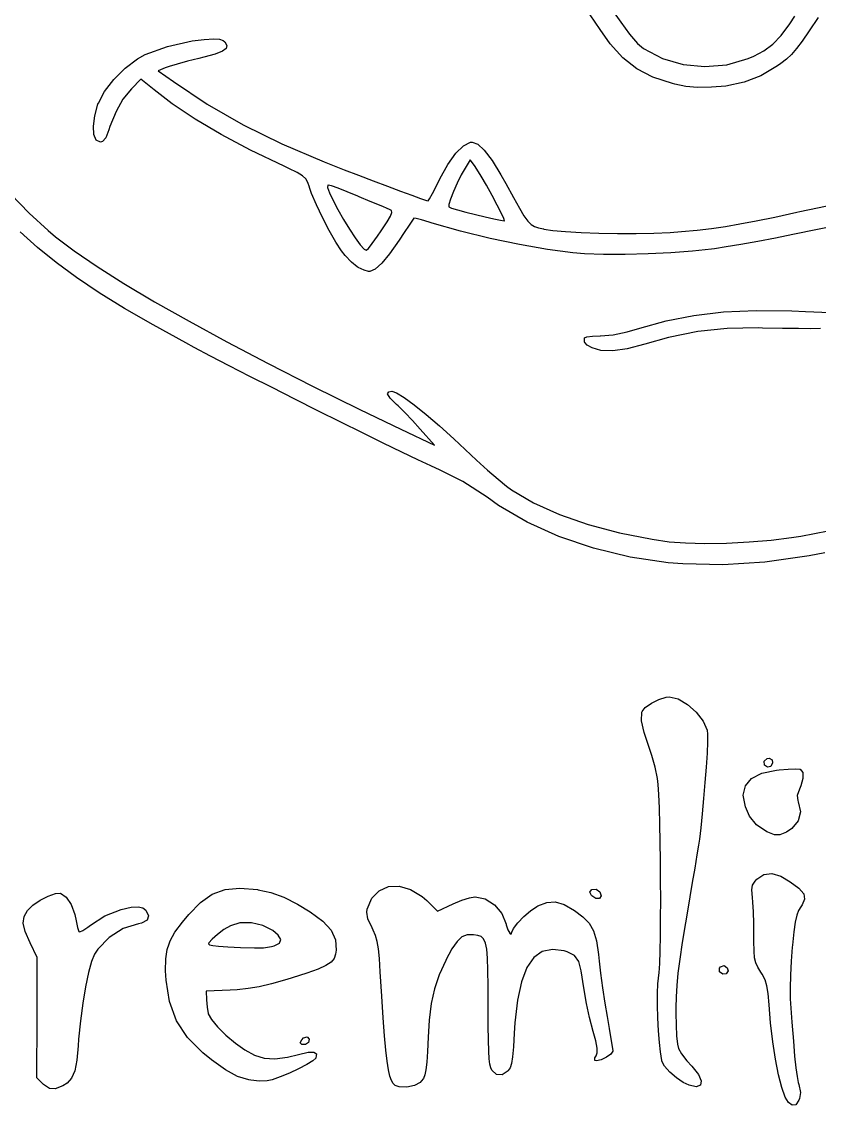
# Model space of a CAD drawing. Header units: inches. Extents: x 3.93 to 7.4, y -5.66 to -1.55.
# Drawn here: x 5.3596 to 5.538, y -5.0314 to -4.7891 of the extents above; entities that cross this region are included whole.
import ezdxf

# ---------------------------------------------------------------- set-up
doc = ezdxf.new("R2010")
doc.units = ezdxf.units.IN
doc.header["$MEASUREMENT"] = 0
doc.layers.add('F.Silkscreen', color=41, linetype='CONTINUOUS', true_color=0xf2eda1)

msp = doc.modelspace()

# ---------------------------------------------------------------- linework, layer by layer
at = {"layer": 'F.Silkscreen', "linetype": 'CONTINUOUS'}
for p, q in [((5.49102, -4.78552), (5.4936, -4.78918)), ((5.48896, -4.79087), (5.48671, -4.78759)), ((5.5314, -4.78953), (5.53252, -4.78786)), ((5.53772, -4.78817), (5.53573, -4.79116)), ((5.4936, -4.78918), (5.49552, -4.79187)), ((5.52942, -4.79215), (5.5314, -4.78953)), ((5.40045, -4.79309), (5.40255, -4.79295)), ((5.40255, -4.79295), (5.40386, -4.79301)), ((5.40386, -4.79301), (5.40464, -4.79327)), ((5.49119, -4.79402), (5.48896, -4.79087)), ((5.49552, -4.79187), (5.49734, -4.79394)), ((5.52756, -4.7941), (5.52942, -4.79215)), ((5.53573, -4.79116), (5.53417, -4.79342)), ((5.38721, -4.79645), (5.39219, -4.7946)), ((5.39219, -4.7946), (5.39774, -4.7934)), ((5.39774, -4.7934), (5.40045, -4.79309)), ((5.40535, -4.79508), (5.40452, -4.7957)), ((5.40464, -4.79327), (5.40502, -4.79361)), ((5.40502, -4.79361), (5.40548, -4.79441)), ((5.40548, -4.79441), (5.40535, -4.79508)), ((5.49404, -4.7972), (5.49119, -4.79402)), ((5.49734, -4.79394), (5.49867, -4.79508)), ((5.49867, -4.79508), (5.5029, -4.79731)), ((5.5256, -4.79559), (5.52756, -4.7941)), ((5.53288, -4.79511), (5.53175, -4.7964)), ((5.53417, -4.79342), (5.53288, -4.79511)), ((5.38274, -4.79949), (5.38547, -4.79742)), ((5.38547, -4.79742), (5.38721, -4.79645)), ((5.39921, -4.79731), (5.39668, -4.79794)), ((5.40037, -4.79702), (5.39921, -4.79731)), ((5.4029, -4.79633), (5.40037, -4.79702)), ((5.40452, -4.7957), (5.4029, -4.79633)), ((5.49717, -4.79963), (5.49404, -4.7972)), ((5.5029, -4.79731), (5.50755, -4.79866)), ((5.51731, -4.7987), (5.52205, -4.79735)), ((5.52205, -4.79735), (5.52335, -4.7968)), ((5.52335, -4.7968), (5.5256, -4.79559)), ((5.53062, -4.79745), (5.52937, -4.79841)), ((5.53175, -4.7964), (5.53062, -4.79745)), ((5.3802, -4.80202), (5.38274, -4.79949)), ((5.3917, -4.79939), (5.39015, -4.80005)), ((5.39015, -4.80005), (5.39354, -4.80247)), ((5.3926, -4.79908), (5.3917, -4.79939)), ((5.39439, -4.79855), (5.3926, -4.79908)), ((5.39668, -4.79794), (5.39439, -4.79855)), ((5.50079, -4.80148), (5.49717, -4.79963)), ((5.50755, -4.79866), (5.51242, -4.79913)), ((5.51242, -4.79913), (5.51731, -4.7987)), ((5.5286, -4.79895), (5.52487, -4.80117)), ((5.52937, -4.79841), (5.5286, -4.79895)), ((5.37812, -4.80472), (5.3802, -4.80202)), ((5.38628, -4.80192), (5.38417, -4.80411)), ((5.38924, -4.80434), (5.38628, -4.80192)), ((5.39354, -4.80247), (5.40112, -4.80752)), ((5.50512, -4.80292), (5.50079, -4.80148)), ((5.52115, -4.80264), (5.51709, -4.80347)), ((5.52487, -4.80117), (5.52115, -4.80264)), ((5.37675, -4.80732), (5.37812, -4.80472)), ((5.38417, -4.80411), (5.38225, -4.80644)), ((5.39326, -4.80742), (5.38924, -4.80434)), ((5.50566, -4.80306), (5.50512, -4.80292)), ((5.50816, -4.80356), (5.50566, -4.80306)), ((5.51074, -4.80377), (5.50816, -4.80356)), ((5.51389, -4.80373), (5.51074, -4.80377)), ((5.51709, -4.80347), (5.51389, -4.80373)), ((5.37593, -4.81013), (5.37666, -4.80756)), ((5.37666, -4.80756), (5.37675, -4.80732)), ((5.38225, -4.80644), (5.3807, -4.80914)), ((5.39838, -4.81087), (5.39326, -4.80742)), ((5.40112, -4.80752), (5.40913, -4.81213)), ((5.3807, -4.80914), (5.37934, -4.81253)), ((5.37563, -4.81244), (5.37593, -4.81013)), ((5.40418, -4.81431), (5.39838, -4.81087)), ((5.40913, -4.81213), (5.41777, -4.8164)), ((5.37576, -4.81431), (5.37563, -4.81244)), ((5.37629, -4.81557), (5.37576, -4.81431)), ((5.37909, -4.81327), (5.37839, -4.81503)), ((5.37934, -4.81253), (5.37909, -4.81327)), ((5.41077, -4.81781), (5.40418, -4.81431)), ((5.37723, -4.81602), (5.37629, -4.81557)), ((5.3777, -4.81589), (5.37723, -4.81602)), ((5.37839, -4.81503), (5.3777, -4.81589)), ((5.41777, -4.8164), (5.42722, -4.82044)), ((5.45666, -4.81849), (5.45839, -4.81681)), ((5.45839, -4.81681), (5.45997, -4.81606)), ((5.45997, -4.81606), (5.46036, -4.81602)), ((5.46036, -4.81602), (5.4616, -4.81647)), ((5.4616, -4.81647), (5.46307, -4.81781)), ((5.41827, -4.82143), (5.41077, -4.81781)), ((5.45489, -4.82099), (5.45666, -4.81849)), ((5.46307, -4.81781), (5.46479, -4.82009)), ((5.41932, -4.82192), (5.41827, -4.82143)), ((5.42121, -4.82284), (5.41932, -4.82192)), ((5.42722, -4.82044), (5.42873, -4.82104)), ((5.42873, -4.82104), (5.43173, -4.8222)), ((5.45312, -4.82425), (5.45489, -4.82099)), ((5.45876, -4.82182), (5.45791, -4.82336)), ((5.45987, -4.82), (5.45876, -4.82182)), ((5.46087, -4.82124), (5.45987, -4.82)), ((5.46141, -4.82204), (5.46087, -4.82124)), ((5.46237, -4.82361), (5.46141, -4.82204)), ((5.46479, -4.82009), (5.46679, -4.82334)), ((5.42242, -4.82356), (5.42121, -4.82284)), ((5.42315, -4.82423), (5.42242, -4.82356)), ((5.42359, -4.82501), (5.42315, -4.82423)), ((5.43173, -4.8222), (5.43494, -4.82343)), ((5.43494, -4.82343), (5.43821, -4.82467)), ((5.45238, -4.82577), (5.45312, -4.82425)), ((5.45791, -4.82336), (5.45703, -4.82519)), ((5.46355, -4.82566), (5.46237, -4.82361)), ((5.46679, -4.82334), (5.46786, -4.82526)), ((5.42394, -4.82606), (5.42359, -4.82501)), ((5.42397, -4.82614), (5.42394, -4.82606)), ((5.42443, -4.82749), (5.42397, -4.82614)), ((5.42806, -4.82562), (5.428, -4.82614)), ((5.428, -4.82614), (5.42843, -4.82734)), ((5.42811, -4.82562), (5.42806, -4.82562)), ((5.42888, -4.82581), (5.42811, -4.82562)), ((5.43038, -4.82634), (5.42888, -4.82581)), ((5.43243, -4.82713), (5.43038, -4.82634)), ((5.43821, -4.82467), (5.44139, -4.82586)), ((5.44139, -4.82586), (5.44432, -4.82696)), ((5.45149, -4.82753), (5.45238, -4.82577)), ((5.45703, -4.82519), (5.4562, -4.82708)), ((5.4648, -4.82795), (5.46355, -4.82566)), ((5.46786, -4.82526), (5.46958, -4.82843)), ((5.35707, -4.82755), (5.36128, -4.83188)), ((5.4255, -4.83001), (5.42443, -4.82749)), ((5.42843, -4.82734), (5.42924, -4.82906)), ((5.42924, -4.82906), (5.43033, -4.8311)), ((5.43481, -4.82812), (5.43243, -4.82713)), ((5.4351, -4.82824), (5.43481, -4.82812)), ((5.43752, -4.82926), (5.4351, -4.82824)), ((5.43962, -4.83015), (5.43752, -4.82926)), ((5.44432, -4.82696), (5.44685, -4.82789)), ((5.44685, -4.82789), (5.44883, -4.82861)), ((5.44883, -4.82861), (5.45011, -4.82905)), ((5.45011, -4.82905), (5.45052, -4.82917)), ((5.45052, -4.82917), (5.45083, -4.82872)), ((5.45083, -4.82872), (5.45149, -4.82753)), ((5.45554, -4.82877), (5.45516, -4.83)), ((5.4562, -4.82708), (5.45554, -4.82877)), ((5.46592, -4.83008), (5.4648, -4.82795)), ((5.46958, -4.82843), (5.47091, -4.83081)), ((5.42686, -4.83288), (5.4255, -4.83001)), ((5.43033, -4.8311), (5.43159, -4.83329)), ((5.44049, -4.83052), (5.43962, -4.83015)), ((5.44119, -4.83081), (5.44049, -4.83052)), ((5.44201, -4.83115), (5.44119, -4.83081)), ((5.44231, -4.83134), (5.44201, -4.83115)), ((5.44211, -4.83256), (5.44241, -4.83177)), ((5.44241, -4.83177), (5.44231, -4.83134)), ((5.45516, -4.83), (5.45514, -4.83052)), ((5.45514, -4.83052), (5.45573, -4.83075)), ((5.45573, -4.83075), (5.45709, -4.83115)), ((5.45709, -4.83115), (5.45896, -4.83166)), ((5.45896, -4.83166), (5.4611, -4.8322)), ((5.46682, -4.83186), (5.46592, -4.83008)), ((5.47091, -4.83081), (5.47193, -4.83252)), ((5.52801, -4.83277), (5.53297, -4.83169)), ((5.53297, -4.83169), (5.5336, -4.83155)), ((5.5336, -4.83155), (5.53761, -4.83068)), ((5.53761, -4.83068), (5.54116, -4.82995)), ((5.36128, -4.83188), (5.36552, -4.83578)), ((5.42836, -4.83577), (5.42686, -4.83288)), ((5.43159, -4.83329), (5.43291, -4.83545)), ((5.44003, -4.83587), (5.44134, -4.83387)), ((5.44134, -4.83387), (5.44211, -4.83256)), ((5.44703, -4.83345), (5.44625, -4.8346)), ((5.44734, -4.833), (5.44703, -4.83345)), ((5.44782, -4.83308), (5.44734, -4.833)), ((5.44903, -4.8334), (5.44782, -4.83308)), ((5.45071, -4.83391), (5.44903, -4.8334)), ((5.45139, -4.83411), (5.45071, -4.83391)), ((5.45771, -4.83591), (5.45139, -4.83411)), ((5.4611, -4.8322), (5.46327, -4.83273)), ((5.46327, -4.83273), (5.46522, -4.83318)), ((5.46522, -4.83318), (5.46671, -4.8335)), ((5.46671, -4.8335), (5.4675, -4.83361)), ((5.4674, -4.8331), (5.46682, -4.83186)), ((5.46756, -4.8336), (5.4674, -4.8331)), ((5.4675, -4.83361), (5.46756, -4.8336)), ((5.47193, -4.83252), (5.47277, -4.83368)), ((5.47277, -4.83368), (5.47352, -4.83443)), ((5.52023, -4.83432), (5.52383, -4.83363)), ((5.52383, -4.83363), (5.52801, -4.83277)), ((5.36317, -4.83957), (5.35925, -4.83604)), ((5.36552, -4.83578), (5.3672, -4.83718)), ((5.42984, -4.83837), (5.42836, -4.83577)), ((5.43291, -4.83545), (5.43419, -4.8374)), ((5.4392, -4.83708), (5.44003, -4.83587)), ((5.44514, -4.83626), (5.44401, -4.83795)), ((5.44625, -4.8346), (5.44514, -4.83626)), ((5.46434, -4.83754), (5.45771, -4.83591)), ((5.47352, -4.83443), (5.47429, -4.83489)), ((5.47429, -4.83489), (5.47519, -4.83518)), ((5.47519, -4.83518), (5.47631, -4.83544)), ((5.47631, -4.83544), (5.47639, -4.83546)), ((5.47639, -4.83546), (5.4784, -4.83576)), ((5.4784, -4.83576), (5.48125, -4.83602)), ((5.48125, -4.83602), (5.48474, -4.83621)), ((5.48474, -4.83621), (5.48867, -4.83635)), ((5.48867, -4.83635), (5.49283, -4.83642)), ((5.49283, -4.83642), (5.49701, -4.83642)), ((5.49701, -4.83642), (5.50101, -4.83635)), ((5.50101, -4.83635), (5.50463, -4.8362)), ((5.50463, -4.8362), (5.5072, -4.83602)), ((5.5072, -4.83602), (5.51067, -4.83568)), ((5.51067, -4.83568), (5.51386, -4.8353)), ((5.51386, -4.8353), (5.51697, -4.83486)), ((5.51697, -4.83486), (5.52023, -4.83432)), ((5.54415, -4.83424), (5.53204, -4.8367)), ((5.3672, -4.83718), (5.37136, -4.84032)), ((5.43114, -4.84035), (5.42984, -4.83837)), ((5.43419, -4.8374), (5.43532, -4.83895)), ((5.43532, -4.83895), (5.43621, -4.83994)), ((5.43713, -4.83979), (5.43802, -4.83869)), ((5.43802, -4.83869), (5.4392, -4.83708)), ((5.44401, -4.83795), (5.44189, -4.84097)), ((5.47095, -4.83894), (5.46434, -4.83754)), ((5.47723, -4.84004), (5.47095, -4.83894)), ((5.52046, -4.83889), (5.51715, -4.83945)), ((5.52422, -4.83821), (5.52046, -4.83889)), ((5.52816, -4.83746), (5.52422, -4.83821)), ((5.53204, -4.8367), (5.52816, -4.83746)), ((5.36735, -4.84296), (5.36317, -4.83957)), ((5.37136, -4.84032), (5.37646, -4.8438)), ((5.43196, -4.84138), (5.43114, -4.84035)), ((5.43339, -4.84288), (5.43196, -4.84138)), ((5.43621, -4.83994), (5.43665, -4.8402)), ((5.43665, -4.8402), (5.43713, -4.83979)), ((5.44189, -4.84097), (5.44013, -4.84309)), ((5.48287, -4.84077), (5.47723, -4.84004)), ((5.48548, -4.84097), (5.48287, -4.84077)), ((5.48975, -4.84112), (5.48548, -4.84097)), ((5.49458, -4.84113), (5.48975, -4.84112)), ((5.49968, -4.84101), (5.49458, -4.84113)), ((5.50479, -4.84077), (5.49968, -4.84101)), ((5.50962, -4.84041), (5.50479, -4.84077)), ((5.51389, -4.83995), (5.50962, -4.84041)), ((5.51453, -4.83986), (5.51389, -4.83995)), ((5.51715, -4.83945), (5.51453, -4.83986)), ((5.3719, -4.84631), (5.36735, -4.84296)), ((5.37646, -4.8438), (5.38247, -4.8476)), ((5.43466, -4.8439), (5.43339, -4.84288)), ((5.43488, -4.84403), (5.43466, -4.8439)), ((5.44013, -4.84309), (5.43868, -4.84439)), ((5.37695, -4.8497), (5.3719, -4.84631)), ((5.43621, -4.84467), (5.43488, -4.84403)), ((5.4372, -4.84493), (5.43621, -4.84467)), ((5.43746, -4.84491), (5.4372, -4.84493)), ((5.43868, -4.84439), (5.43746, -4.84491)), ((5.38247, -4.8476), (5.38934, -4.8517)), ((5.38262, -4.8532), (5.37695, -4.8497)), ((5.38902, -4.85691), (5.38262, -4.8532)), ((5.38934, -4.8517), (5.39703, -4.85606)), ((5.49781, -4.85762), (5.50371, -4.85596)), ((5.50371, -4.85596), (5.50991, -4.85476)), ((5.50991, -4.85476), (5.51657, -4.854)), ((5.51657, -4.854), (5.52383, -4.85367)), ((5.52383, -4.85367), (5.53186, -4.85375)), ((5.53186, -4.85375), (5.53491, -4.85387)), ((5.53491, -4.85387), (5.54043, -4.85413)), ((5.39629, -4.86091), (5.38902, -4.85691)), ((5.39703, -4.85606), (5.40552, -4.86068)), ((5.49187, -4.85913), (5.49505, -4.85845)), ((5.49505, -4.85845), (5.49781, -4.85762)), ((5.51083, -4.8584), (5.50428, -4.85972)), ((5.51739, -4.8577), (5.51083, -4.8584)), ((5.5244, -4.85757), (5.51739, -4.8577)), ((5.52525, -4.85759), (5.5244, -4.85757)), ((5.52973, -4.85767), (5.52525, -4.85759)), ((5.53331, -4.85773), (5.52973, -4.85767)), ((5.53611, -4.85775), (5.53331, -4.85773)), ((5.53826, -4.85773), (5.53611, -4.85775)), ((5.40552, -4.86068), (5.41474, -4.86552)), ((5.4855, -4.85978), (5.48598, -4.85958)), ((5.4855, -4.85984), (5.4855, -4.85978)), ((5.4855, -4.86073), (5.4855, -4.85984)), ((5.48551, -4.8608), (5.4855, -4.86073)), ((5.48607, -4.86139), (5.48551, -4.8608)), ((5.48598, -4.85958), (5.48724, -4.85943)), ((5.48724, -4.85943), (5.48901, -4.85936)), ((5.48901, -4.85936), (5.48905, -4.85936)), ((5.48905, -4.85936), (5.49187, -4.85913)), ((5.50428, -4.85972), (5.49897, -4.8612)), ((5.39821, -4.86194), (5.39629, -4.86091)), ((5.40185, -4.86385), (5.39821, -4.86194)), ((5.48721, -4.86202), (5.48607, -4.86139)), ((5.48916, -4.86259), (5.48721, -4.86202)), ((5.4918, -4.86271), (5.48916, -4.86259)), ((5.49503, -4.86225), (5.4918, -4.86271)), ((5.49897, -4.8612), (5.49503, -4.86225)), ((5.40604, -4.86602), (5.40185, -4.86385)), ((5.41474, -4.86552), (5.42467, -4.87057)), ((5.41066, -4.86839), (5.40604, -4.86602)), ((5.41559, -4.8709), (5.41066, -4.86839)), ((5.42467, -4.87057), (5.43526, -4.8758)), ((5.42069, -4.87348), (5.41559, -4.8709)), ((5.44142, -4.87231), (5.44171, -4.87183)), ((5.442, -4.87325), (5.44142, -4.87231)), ((5.44171, -4.87183), (5.44235, -4.87174)), ((5.44235, -4.87174), (5.44343, -4.8721)), ((5.44343, -4.8721), (5.44514, -4.87314)), ((5.42585, -4.87607), (5.42069, -4.87348)), ((5.44345, -4.8747), (5.442, -4.87325)), ((5.44377, -4.87499), (5.44345, -4.8747)), ((5.44526, -4.87646), (5.44377, -4.87499)), ((5.44514, -4.87314), (5.44738, -4.87476)), ((5.44738, -4.87476), (5.45005, -4.87689)), ((5.43095, -4.87861), (5.42585, -4.87607)), ((5.43526, -4.8758), (5.44441, -4.88021)), ((5.44702, -4.8783), (5.44526, -4.87646)), ((5.45005, -4.87689), (5.45304, -4.87945)), ((5.43585, -4.88104), (5.43095, -4.87861)), ((5.44441, -4.88021), (5.45194, -4.8838)), ((5.44875, -4.8802), (5.44702, -4.8783)), ((5.45194, -4.8838), (5.44875, -4.8802)), ((5.45304, -4.87945), (5.45626, -4.88235)), ((5.44044, -4.8833), (5.43585, -4.88104)), ((5.45626, -4.88235), (5.4588, -4.88475)), ((5.44459, -4.88532), (5.44044, -4.8833)), ((5.4588, -4.88475), (5.4613, -4.88711)), ((5.44818, -4.88704), (5.44459, -4.88532)), ((5.45108, -4.88841), (5.44818, -4.88704)), ((5.4613, -4.88711), (5.46381, -4.88938)), ((5.45317, -4.88935), (5.45108, -4.88841)), ((5.45827, -4.89188), (5.45317, -4.88935)), ((5.46381, -4.88938), (5.46613, -4.89139)), ((5.46369, -4.89544), (5.45827, -4.89188)), ((5.46613, -4.89139), (5.46806, -4.89297)), ((5.46806, -4.89297), (5.46918, -4.8938)), ((5.46918, -4.8938), (5.47409, -4.89668)), ((5.46622, -4.89724), (5.46369, -4.89544)), ((5.47409, -4.89668), (5.47985, -4.89928)), ((5.47262, -4.90101), (5.46622, -4.89724)), ((5.47985, -4.89928), (5.4863, -4.90154)), ((5.47976, -4.90422), (5.47262, -4.90101)), ((5.4863, -4.90154), (5.49328, -4.90341)), ((5.48749, -4.90684), (5.47976, -4.90422)), ((5.49328, -4.90341), (5.50061, -4.90483)), ((5.52723, -4.905), (5.5318, -4.90445)), ((5.5318, -4.90445), (5.53386, -4.90413)), ((5.53386, -4.90413), (5.53692, -4.90356)), ((5.53692, -4.90356), (5.53993, -4.90294)), ((5.49567, -4.9088), (5.48749, -4.90684)), ((5.50061, -4.90483), (5.50442, -4.90537)), ((5.50442, -4.90537), (5.50804, -4.90565)), ((5.50804, -4.90565), (5.51241, -4.90575)), ((5.51241, -4.90575), (5.51725, -4.90566)), ((5.51725, -4.90566), (5.52228, -4.90541)), ((5.52228, -4.90541), (5.52723, -4.905)), ((5.50416, -4.91006), (5.49567, -4.9088)), ((5.53573, -4.90853), (5.52578, -4.90994)), ((5.53921, -4.90786), (5.53573, -4.90853)), ((5.50747, -4.91035), (5.50416, -4.91006)), ((5.5164, -4.91054), (5.50747, -4.91035)), ((5.52578, -4.90994), (5.5164, -4.91054)), ((5.50043, -4.94146), (5.50211, -4.94064)), ((5.50211, -4.94064), (5.50374, -4.94014)), ((5.50374, -4.94014), (5.50441, -4.94008)), ((5.50441, -4.94008), (5.50642, -4.94053)), ((5.50642, -4.94053), (5.50852, -4.94175)), ((5.49835, -4.94331), (5.49906, -4.94241)), ((5.49906, -4.94241), (5.50043, -4.94146)), ((5.50852, -4.94175), (5.51046, -4.94347)), ((5.49825, -4.9454), (5.4983, -4.94351)), ((5.4988, -4.94805), (5.49825, -4.9454)), ((5.4983, -4.94351), (5.49835, -4.94331)), ((5.51046, -4.94347), (5.512, -4.94548)), ((5.512, -4.94548), (5.51288, -4.94753)), ((5.49994, -4.95138), (5.4988, -4.94805)), ((5.51288, -4.94753), (5.513, -4.94839)), ((5.51298, -4.95011), (5.51287, -4.95264)), ((5.513, -4.94839), (5.51298, -4.95011)), ((5.50055, -4.95318), (5.49994, -4.95138)), ((5.51287, -4.95264), (5.51267, -4.95575)), ((5.50126, -4.95581), (5.50055, -4.95318)), ((5.52564, -4.95444), (5.52633, -4.95382)), ((5.52571, -4.95532), (5.52564, -4.95444)), ((5.52638, -4.95582), (5.52571, -4.95532)), ((5.52633, -4.95382), (5.52679, -4.95374)), ((5.52679, -4.95374), (5.52741, -4.95418)), ((5.52755, -4.95479), (5.52718, -4.95564)), ((5.52741, -4.95418), (5.52755, -4.95479)), ((5.50178, -4.9583), (5.50126, -4.95581)), ((5.51267, -4.95575), (5.51242, -4.9592)), ((5.52284, -4.95829), (5.52516, -4.95712)), ((5.52516, -4.95712), (5.52842, -4.95642)), ((5.52718, -4.95564), (5.52638, -4.95582)), ((5.52842, -4.95642), (5.52903, -4.95635)), ((5.52903, -4.95635), (5.53104, -4.9562)), ((5.53104, -4.9562), (5.53268, -4.95614)), ((5.53268, -4.95614), (5.53364, -4.9562)), ((5.53364, -4.9562), (5.53371, -4.95622)), ((5.53371, -4.95622), (5.53427, -4.95694)), ((5.53427, -4.95694), (5.53432, -4.95829)), ((5.50193, -4.95963), (5.50178, -4.9583)), ((5.50208, -4.96192), (5.50193, -4.95963)), ((5.51242, -4.9592), (5.51212, -4.96278)), ((5.52099, -4.96207), (5.52145, -4.95994)), ((5.52145, -4.95994), (5.52284, -4.95829)), ((5.53387, -4.95995), (5.53355, -4.96067)), ((5.53432, -4.95829), (5.53387, -4.95995)), ((5.50221, -4.96493), (5.50208, -4.96192)), ((5.52147, -4.96468), (5.52099, -4.96207)), ((5.53355, -4.96067), (5.53302, -4.96209)), ((5.53302, -4.96209), (5.53316, -4.96327)), ((5.50232, -4.9685), (5.50221, -4.96493)), ((5.51212, -4.96278), (5.51181, -4.96624)), ((5.52236, -4.96672), (5.52147, -4.96468)), ((5.53316, -4.96327), (5.53328, -4.96356)), ((5.53328, -4.96356), (5.53377, -4.96575)), ((5.51181, -4.96624), (5.51149, -4.96936)), ((5.52391, -4.96866), (5.52236, -4.96672)), ((5.53377, -4.96575), (5.53328, -4.9678)), ((5.5024, -4.97248), (5.50232, -4.9685)), ((5.51149, -4.96936), (5.51118, -4.9719)), ((5.52624, -4.97021), (5.52391, -4.96866)), ((5.53187, -4.96953), (5.53065, -4.97033)), ((5.53328, -4.9678), (5.53187, -4.96953)), ((5.51118, -4.9719), (5.51099, -4.97319)), ((5.52648, -4.97034), (5.52624, -4.97021)), ((5.52797, -4.97095), (5.52648, -4.97034)), ((5.52919, -4.97094), (5.52797, -4.97095)), ((5.53065, -4.97033), (5.52919, -4.97094)), ((5.50246, -4.97674), (5.5024, -4.97248)), ((5.51099, -4.97319), (5.51061, -4.97542)), ((5.5025, -4.98112), (5.50246, -4.97674)), ((5.51061, -4.97542), (5.51012, -4.97834)), ((5.51012, -4.97834), (5.50956, -4.98158)), ((5.52559, -4.97978), (5.52733, -4.97956)), ((5.52733, -4.97956), (5.52939, -4.98019)), ((5.50251, -4.98547), (5.5025, -4.98112)), ((5.50956, -4.98158), (5.50901, -4.9848)), ((5.52304, -4.98217), (5.52363, -4.98129)), ((5.52363, -4.98129), (5.52404, -4.98086)), ((5.52404, -4.98086), (5.52559, -4.97978)), ((5.52939, -4.98019), (5.53149, -4.9814)), ((5.53149, -4.9814), (5.53344, -4.98285)), ((5.36555, -4.98462), (5.36718, -4.98404)), ((5.36718, -4.98404), (5.36832, -4.98398)), ((5.36832, -4.98398), (5.36957, -4.98486)), ((5.39962, -4.98603), (5.40224, -4.98421)), ((5.40224, -4.98421), (5.40508, -4.98317)), ((5.40508, -4.98317), (5.40837, -4.98285)), ((5.40837, -4.98285), (5.41231, -4.98316)), ((5.41231, -4.98316), (5.41249, -4.98318)), ((5.41249, -4.98318), (5.41536, -4.98378)), ((5.41536, -4.98378), (5.41821, -4.98482)), ((5.4379, -4.98507), (5.43954, -4.9834)), ((5.43954, -4.9834), (5.44163, -4.9825)), ((5.44163, -4.9825), (5.44403, -4.98242)), ((5.44403, -4.98242), (5.44659, -4.98315)), ((5.44659, -4.98315), (5.44917, -4.98473)), ((5.48663, -4.98371), (5.48705, -4.9832)), ((5.48704, -4.98445), (5.48663, -4.98371)), ((5.48711, -4.98452), (5.48704, -4.98445)), ((5.48705, -4.9832), (5.48709, -4.98317)), ((5.48709, -4.98317), (5.48807, -4.98307)), ((5.48807, -4.98307), (5.4889, -4.98369)), ((5.4889, -4.98369), (5.48918, -4.98456)), ((5.52287, -4.98325), (5.52304, -4.98217)), ((5.52301, -4.98493), (5.52287, -4.98325)), ((5.53344, -4.98285), (5.53449, -4.98409)), ((5.53449, -4.98409), (5.53469, -4.98527)), ((5.36088, -4.98783), (5.36209, -4.98667)), ((5.36209, -4.98667), (5.36375, -4.98555)), ((5.36375, -4.98555), (5.36555, -4.98462)), ((5.36957, -4.98486), (5.37068, -4.98653)), ((5.37068, -4.98653), (5.37149, -4.98872)), ((5.397, -4.98873), (5.39962, -4.98603)), ((5.41821, -4.98482), (5.42132, -4.9864)), ((5.42132, -4.9864), (5.42415, -4.98813)), ((5.43686, -4.98751), (5.4379, -4.98507)), ((5.44917, -4.98473), (5.4502, -4.98563)), ((5.4502, -4.98563), (5.45262, -4.98795)), ((5.45262, -4.98795), (5.45609, -4.98635)), ((5.45609, -4.98635), (5.45803, -4.98555)), ((5.45803, -4.98555), (5.45979, -4.98498)), ((5.45979, -4.98498), (5.46098, -4.98475)), ((5.46098, -4.98475), (5.461, -4.98475)), ((5.461, -4.98475), (5.46327, -4.98524)), ((5.46327, -4.98524), (5.46534, -4.98657)), ((5.46534, -4.98657), (5.46698, -4.98853)), ((5.47481, -4.98696), (5.47506, -4.98682)), ((5.47506, -4.98682), (5.47708, -4.98603)), ((5.47708, -4.98603), (5.47893, -4.98591)), ((5.47893, -4.98591), (5.4809, -4.98652)), ((5.4809, -4.98652), (5.48322, -4.98784)), ((5.48802, -4.98517), (5.48711, -4.98452)), ((5.48883, -4.98518), (5.48802, -4.98517)), ((5.48918, -4.98456), (5.48883, -4.98518)), ((5.5025, -4.98966), (5.50251, -4.98547)), ((5.50893, -4.98528), (5.50803, -4.99057)), ((5.50901, -4.9848), (5.50893, -4.98528)), ((5.52311, -4.98595), (5.52301, -4.98493)), ((5.52323, -4.98814), (5.52311, -4.98595)), ((5.53413, -4.98658), (5.53384, -4.98699)), ((5.53469, -4.98527), (5.53413, -4.98658)), ((5.35996, -4.99066), (5.36013, -4.98915)), ((5.36013, -4.98915), (5.36088, -4.98783)), ((5.37149, -4.98872), (5.37177, -4.99014)), ((5.37502, -4.99109), (5.37821, -4.98906)), ((5.37821, -4.98906), (5.38183, -4.98762)), ((5.38183, -4.98762), (5.38407, -4.98712)), ((5.38407, -4.98712), (5.38568, -4.98698)), ((5.38568, -4.98698), (5.38668, -4.98722)), ((5.38668, -4.98722), (5.38736, -4.98779)), ((5.38736, -4.98779), (5.388, -4.989)), ((5.388, -4.989), (5.38765, -4.98999)), ((5.39557, -4.99045), (5.397, -4.98873)), ((5.42415, -4.98813), (5.42697, -4.99021)), ((5.43677, -4.98822), (5.43686, -4.98751)), ((5.43705, -4.98971), (5.43677, -4.98822)), ((5.46698, -4.98853), (5.46794, -4.99091)), ((5.47058, -4.99059), (5.47194, -4.98921)), ((5.47194, -4.98921), (5.47343, -4.98792)), ((5.47343, -4.98792), (5.47481, -4.98696)), ((5.48322, -4.98784), (5.48513, -4.98922)), ((5.48513, -4.98922), (5.48651, -4.99067)), ((5.52331, -4.99076), (5.52323, -4.98814)), ((5.53294, -4.9889), (5.53261, -4.99042)), ((5.53334, -4.98782), (5.53294, -4.9889)), ((5.53384, -4.98699), (5.53334, -4.98782)), ((5.3604, -4.99256), (5.35996, -4.99066)), ((5.37177, -4.99014), (5.37205, -4.9916)), ((5.37205, -4.9916), (5.37241, -4.9925)), ((5.37326, -4.99233), (5.3744, -4.99156)), ((5.3744, -4.99156), (5.37502, -4.99109)), ((5.38571, -4.99082), (5.38227, -4.99189)), ((5.38638, -4.99068), (5.38571, -4.99082)), ((5.38765, -4.98999), (5.38638, -4.99068)), ((5.39389, -4.99268), (5.39557, -4.99045)), ((5.40628, -4.99125), (5.40484, -4.99212)), ((5.40839, -4.99062), (5.40628, -4.99125)), ((5.41098, -4.99061), (5.40839, -4.99062)), ((5.41357, -4.99119), (5.41098, -4.99061)), ((5.41575, -4.99233), (5.41357, -4.99119)), ((5.42697, -4.99021), (5.42882, -4.99226)), ((5.43795, -4.99171), (5.43705, -4.98971)), ((5.4382, -4.99221), (5.43795, -4.99171)), ((5.46794, -4.99091), (5.46796, -4.99103)), ((5.46796, -4.99103), (5.46831, -4.99215)), ((5.46959, -4.99183), (5.47058, -4.99059)), ((5.48651, -4.99067), (5.48748, -4.99241)), ((5.50246, -4.99353), (5.5025, -4.98966)), ((5.50803, -4.99057), (5.50732, -4.995)), ((5.52334, -4.99347), (5.52331, -4.99076)), ((5.53261, -4.99042), (5.53231, -4.99257)), ((5.36148, -4.99506), (5.3604, -4.99256)), ((5.37241, -4.9925), (5.37259, -4.99264)), ((5.37259, -4.99264), (5.37326, -4.99233)), ((5.37916, -4.99385), (5.37662, -4.99651)), ((5.38227, -4.99189), (5.37916, -4.99385)), ((5.39278, -4.99462), (5.39389, -4.99268)), ((5.40338, -4.99319), (5.40217, -4.99425)), ((5.40484, -4.99212), (5.40338, -4.99319)), ((5.41693, -4.99334), (5.41575, -4.99233)), ((5.41758, -4.99434), (5.41693, -4.99334)), ((5.42882, -4.99226), (5.42979, -4.99439)), ((5.43874, -4.99344), (5.4382, -4.99221)), ((5.43912, -4.99475), (5.43874, -4.99344)), ((5.45804, -4.99373), (5.45697, -4.99473)), ((5.4592, -4.99329), (5.45804, -4.99373)), ((5.4606, -4.99326), (5.4592, -4.99329)), ((5.46067, -4.99327), (5.4606, -4.99326)), ((5.46161, -4.99339), (5.46067, -4.99327)), ((5.46235, -4.99367), (5.46161, -4.99339)), ((5.46291, -4.9942), (5.46235, -4.99367)), ((5.46831, -4.99215), (5.46874, -4.99292)), ((5.46874, -4.99292), (5.46909, -4.9931)), ((5.46909, -4.9931), (5.46921, -4.99267)), ((5.46921, -4.99267), (5.46959, -4.99183)), ((5.48748, -4.99241), (5.48813, -4.99465)), ((5.5024, -4.99693), (5.50246, -4.99353)), ((5.52335, -4.99469), (5.52334, -4.99347)), ((5.53231, -4.99257), (5.53199, -4.99555)), ((5.36308, -4.99836), (5.36148, -4.99506)), ((5.37662, -4.99651), (5.37589, -4.99763)), ((5.39185, -4.99867), (5.39214, -4.99653)), ((5.39214, -4.99653), (5.39255, -4.99529)), ((5.39255, -4.99529), (5.39278, -4.99462)), ((5.40147, -4.99507), (5.4014, -4.99529)), ((5.4014, -4.99529), (5.40161, -4.99549)), ((5.40217, -4.99425), (5.40147, -4.99507)), ((5.40161, -4.99549), (5.40232, -4.99565)), ((5.40232, -4.99565), (5.40364, -4.9958)), ((5.40364, -4.9958), (5.40568, -4.99594)), ((5.40568, -4.99594), (5.40857, -4.99608)), ((5.40857, -4.99608), (5.4117, -4.99621)), ((5.4117, -4.99621), (5.41365, -4.99616)), ((5.41365, -4.99616), (5.41545, -4.9959)), ((5.41545, -4.9959), (5.41604, -4.99574)), ((5.41604, -4.99574), (5.41728, -4.99511)), ((5.41728, -4.99511), (5.41758, -4.99434)), ((5.42979, -4.99439), (5.42993, -4.99674)), ((5.4394, -4.99638), (5.43912, -4.99475)), ((5.43961, -4.99857), (5.4394, -4.99638)), ((5.45583, -4.99643), (5.45448, -4.99897)), ((5.45697, -4.99473), (5.45583, -4.99643)), ((5.46332, -4.99511), (5.46291, -4.9942)), ((5.46361, -4.99651), (5.46332, -4.99511)), ((5.46379, -4.9985), (5.46361, -4.99651)), ((5.4783, -4.99654), (5.47603, -4.99702)), ((5.48095, -4.99689), (5.4783, -4.99654)), ((5.48813, -4.99465), (5.48859, -4.99764)), ((5.50732, -4.995), (5.50678, -4.99871)), ((5.52338, -4.9969), (5.52335, -4.99469)), ((5.53194, -4.996), (5.53169, -4.99913)), ((5.53199, -4.99555), (5.53194, -4.996)), ((5.36305, -5.01181), (5.36308, -4.99836)), ((5.37589, -4.99763), (5.37522, -4.99925)), ((5.3918, -5.00131), (5.39185, -4.99867)), ((5.42949, -4.99854), (5.42881, -4.99937)), ((5.42981, -4.9976), (5.42949, -4.99854)), ((5.42993, -4.99674), (5.42981, -4.9976)), ((5.43981, -5.00157), (5.43961, -4.99857)), ((5.45447, -4.99899), (5.45299, -5.00222)), ((5.45448, -4.99897), (5.45447, -4.99899)), ((5.46389, -5.00121), (5.46379, -4.9985)), ((5.47413, -4.99837), (5.47259, -5.00061)), ((5.47603, -4.99702), (5.47413, -4.99837)), ((5.48163, -4.9971), (5.48095, -4.99689)), ((5.48324, -4.99792), (5.48163, -4.9971)), ((5.48418, -4.99924), (5.48324, -4.99792)), ((5.48859, -4.99764), (5.48875, -4.99914)), ((5.5023, -4.99972), (5.5024, -4.99693)), ((5.50678, -4.99871), (5.50638, -5.00186)), ((5.52351, -4.99844), (5.52338, -4.9969)), ((5.52376, -4.99956), (5.52351, -4.99844)), ((5.37522, -4.99925), (5.37453, -5.00173)), ((5.39189, -5.0034), (5.3918, -5.00131)), ((5.4259, -5.00097), (5.42341, -5.00186)), ((5.42766, -5.00016), (5.4259, -5.00097)), ((5.42881, -4.99937), (5.42766, -5.00016)), ((5.46393, -5.00474), (5.46389, -5.00121)), ((5.47259, -5.00061), (5.47138, -5.00377)), ((5.4847, -5.00131), (5.48418, -4.99924)), ((5.4853, -5.00514), (5.4847, -5.00131)), ((5.48875, -4.99914), (5.48905, -5.00182)), ((5.50218, -5.00176), (5.5023, -4.99972)), ((5.51569, -5.0007), (5.51588, -5.00042)), ((5.5157, -5.00153), (5.51569, -5.0007)), ((5.51588, -5.00042), (5.5167, -5.00015)), ((5.5167, -5.00015), (5.51738, -5.00065)), ((5.51757, -5.00134), (5.51719, -5.00197)), ((5.51738, -5.00065), (5.51757, -5.00134)), ((5.52421, -5.00053), (5.52376, -4.99956)), ((5.52488, -5.00162), (5.52421, -5.00053)), ((5.53169, -4.99913), (5.53152, -5.00232)), ((5.37453, -5.00173), (5.37387, -5.00489)), ((5.39266, -5.00822), (5.39189, -5.0034)), ((5.4189, -5.00326), (5.41549, -5.00423)), ((5.42006, -5.00292), (5.4189, -5.00326)), ((5.42341, -5.00186), (5.42006, -5.00292)), ((5.44014, -5.00697), (5.43981, -5.00157)), ((5.45299, -5.00222), (5.45192, -5.00532)), ((5.47138, -5.00377), (5.4705, -5.00788)), ((5.48905, -5.00182), (5.4895, -5.0051)), ((5.50185, -5.00425), (5.50202, -5.00293)), ((5.50202, -5.00293), (5.50203, -5.00289)), ((5.50203, -5.00289), (5.50218, -5.00176)), ((5.50638, -5.00186), (5.50612, -5.00463)), ((5.51639, -5.00204), (5.5157, -5.00153)), ((5.51719, -5.00197), (5.51639, -5.00204)), ((5.52518, -5.00209), (5.52488, -5.00162)), ((5.52584, -5.00333), (5.52518, -5.00209)), ((5.52626, -5.00467), (5.52584, -5.00333)), ((5.53152, -5.00232), (5.53145, -5.00522)), ((5.37387, -5.00489), (5.37326, -5.00854)), ((5.40626, -5.00563), (5.40087, -5.00585)), ((5.40087, -5.00585), (5.40093, -5.00778)), ((5.40781, -5.00555), (5.40626, -5.00563)), ((5.41028, -5.00531), (5.40781, -5.00555)), ((5.41273, -5.00489), (5.41028, -5.00531)), ((5.41549, -5.00423), (5.41273, -5.00489)), ((5.45192, -5.00532), (5.45119, -5.00861)), ((5.46394, -5.00921), (5.46393, -5.00474)), ((5.48593, -5.00864), (5.4853, -5.00514)), ((5.4895, -5.0051), (5.49003, -5.00855)), ((5.50178, -5.00635), (5.50185, -5.00425)), ((5.50612, -5.00463), (5.50596, -5.00716)), ((5.52654, -5.00643), (5.52626, -5.00467)), ((5.53145, -5.00522), (5.53149, -5.00745)), ((5.37326, -5.00854), (5.37274, -5.01251)), ((5.39425, -5.01247), (5.39266, -5.00822)), ((5.40093, -5.00778), (5.40106, -5.00945)), ((5.44046, -5.01184), (5.44014, -5.00697)), ((5.45119, -5.00861), (5.45073, -5.01238)), ((5.4705, -5.00788), (5.46992, -5.01297)), ((5.48662, -5.01178), (5.48593, -5.00864)), ((5.49003, -5.00855), (5.49054, -5.01156)), ((5.50179, -5.00897), (5.50178, -5.00635)), ((5.50596, -5.00716), (5.50589, -5.00962)), ((5.52675, -5.00893), (5.52654, -5.00643)), ((5.53149, -5.00745), (5.5315, -5.00762)), ((5.5315, -5.00762), (5.53186, -5.0128)), ((5.40106, -5.00945), (5.4013, -5.01085)), ((5.4013, -5.01085), (5.40132, -5.01092)), ((5.40132, -5.01092), (5.40202, -5.01221)), ((5.46394, -5.00953), (5.46394, -5.00921)), ((5.46396, -5.01364), (5.46394, -5.00953)), ((5.50187, -5.01185), (5.50179, -5.00897)), ((5.50589, -5.00962), (5.50589, -5.01077)), ((5.50589, -5.01077), (5.50594, -5.01344)), ((5.52709, -5.01297), (5.52675, -5.00893)), ((5.36301, -5.02526), (5.36305, -5.01181)), ((5.37274, -5.01251), (5.37234, -5.0166)), ((5.39672, -5.01625), (5.39425, -5.01247)), ((5.40202, -5.01221), (5.40341, -5.01387)), ((5.44076, -5.01583), (5.44046, -5.01184)), ((5.45073, -5.01238), (5.4505, -5.01614)), ((5.46992, -5.01297), (5.46977, -5.01528)), ((5.48742, -5.0149), (5.48662, -5.01178)), ((5.49054, -5.01156), (5.491, -5.01421)), ((5.50202, -5.01473), (5.50187, -5.01185)), ((5.50594, -5.01344), (5.50608, -5.01584)), ((5.52759, -5.01719), (5.52709, -5.01297)), ((5.53186, -5.0128), (5.53218, -5.01702)), ((5.40341, -5.01387), (5.40528, -5.01571)), ((5.40528, -5.01571), (5.40744, -5.01752)), ((5.44104, -5.01904), (5.44076, -5.01583)), ((5.46399, -5.01685), (5.46396, -5.01364)), ((5.46977, -5.01528), (5.46958, -5.01835)), ((5.48797, -5.01699), (5.48742, -5.0149)), ((5.491, -5.01421), (5.49139, -5.01651)), ((5.50224, -5.01735), (5.50202, -5.01473)), ((5.50608, -5.01584), (5.50629, -5.01769)), ((5.37223, -5.0181), (5.37193, -5.02132)), ((5.37234, -5.0166), (5.37223, -5.0181)), ((5.4001, -5.01967), (5.39672, -5.01625)), ((5.40744, -5.01752), (5.4095, -5.019)), ((5.4219, -5.01741), (5.42226, -5.01672)), ((5.4219, -5.01742), (5.4219, -5.01741)), ((5.42229, -5.01782), (5.4219, -5.01742)), ((5.42226, -5.01672), (5.42264, -5.01633)), ((5.42309, -5.01779), (5.42229, -5.01782)), ((5.42264, -5.01633), (5.42344, -5.01609)), ((5.42374, -5.01734), (5.42309, -5.01779)), ((5.42344, -5.01609), (5.4239, -5.01658)), ((5.4239, -5.01658), (5.42374, -5.01734)), ((5.4505, -5.01614), (5.45035, -5.01939)), ((5.46406, -5.01926), (5.46399, -5.01685)), ((5.46958, -5.01835), (5.46938, -5.02054)), ((5.4883, -5.01865), (5.48797, -5.01699)), ((5.49139, -5.01651), (5.49167, -5.01825)), ((5.49167, -5.01825), (5.49181, -5.01922)), ((5.5025, -5.01945), (5.50224, -5.01735)), ((5.50629, -5.01769), (5.5065, -5.01866)), ((5.52819, -5.02111), (5.52759, -5.01719)), ((5.53218, -5.01702), (5.53247, -5.02039)), ((5.40206, -5.02126), (5.4001, -5.01967)), ((5.4095, -5.019), (5.4117, -5.02022)), ((5.4117, -5.02022), (5.41385, -5.02088)), ((5.41623, -5.021), (5.41908, -5.02061)), ((5.41908, -5.02061), (5.42153, -5.02003)), ((5.42153, -5.02003), (5.42368, -5.01955)), ((5.42368, -5.01955), (5.42497, -5.0195)), ((5.42497, -5.0195), (5.42551, -5.01989)), ((5.42539, -5.02075), (5.42537, -5.02082)), ((5.42551, -5.01989), (5.42539, -5.02075)), ((5.44132, -5.02156), (5.44104, -5.01904)), ((5.45035, -5.01939), (5.4502, -5.02176)), ((5.46416, -5.02101), (5.46406, -5.01926)), ((5.46938, -5.02054), (5.46914, -5.02204)), ((5.48779, -5.02077), (5.48808, -5.0203)), ((5.4878, -5.02139), (5.48779, -5.02077)), ((5.48808, -5.0203), (5.48832, -5.01969)), ((5.48832, -5.01969), (5.4883, -5.01865)), ((5.49038, -5.02063), (5.48918, -5.02121)), ((5.49139, -5.01993), (5.49038, -5.02063)), ((5.49181, -5.01932), (5.49139, -5.01993)), ((5.49181, -5.01922), (5.49181, -5.01932)), ((5.50265, -5.0204), (5.5025, -5.01945)), ((5.50278, -5.02138), (5.50265, -5.0204)), ((5.5065, -5.01866), (5.5072, -5.01988)), ((5.5072, -5.01988), (5.50838, -5.02143)), ((5.53247, -5.02039), (5.53274, -5.02299)), ((5.37193, -5.02132), (5.37146, -5.02367)), ((5.40516, -5.02347), (5.40206, -5.02126)), ((5.41385, -5.02088), (5.41623, -5.021)), ((5.42154, -5.02323), (5.41947, -5.0242)), ((5.42339, -5.02226), (5.42154, -5.02323)), ((5.42475, -5.02142), (5.42339, -5.02226)), ((5.42537, -5.02082), (5.42475, -5.02142)), ((5.44161, -5.02347), (5.44132, -5.02156)), ((5.4502, -5.02176), (5.45002, -5.02344)), ((5.46431, -5.02222), (5.46416, -5.02101)), ((5.46451, -5.02302), (5.46431, -5.02222)), ((5.46477, -5.02353), (5.46451, -5.02302)), ((5.46883, -5.02301), (5.46843, -5.02364)), ((5.46914, -5.02204), (5.46883, -5.02301)), ((5.48817, -5.02148), (5.4878, -5.02139)), ((5.48918, -5.02121), (5.48817, -5.02148)), ((5.5028, -5.02151), (5.50278, -5.02138)), ((5.5034, -5.02262), (5.5028, -5.02151)), ((5.50457, -5.02397), (5.5034, -5.02262)), ((5.50838, -5.02143), (5.5095, -5.02267)), ((5.5095, -5.02267), (5.51098, -5.02448)), ((5.52887, -5.02458), (5.52819, -5.02111)), ((5.53274, -5.02299), (5.533, -5.02492)), ((5.36431, -5.02656), (5.36301, -5.02526)), ((5.37075, -5.02532), (5.36975, -5.02647)), ((5.37146, -5.02367), (5.37075, -5.02532)), ((5.40789, -5.02493), (5.40516, -5.02347)), ((5.41041, -5.02573), (5.40789, -5.02493)), ((5.4174, -5.02505), (5.41561, -5.02568)), ((5.41947, -5.0242), (5.4174, -5.02505)), ((5.44193, -5.02488), (5.44161, -5.02347)), ((5.44228, -5.02586), (5.44193, -5.02488)), ((5.44943, -5.02538), (5.44897, -5.02601)), ((5.44977, -5.02458), (5.44943, -5.02538)), ((5.45002, -5.02344), (5.44977, -5.02458)), ((5.46579, -5.02447), (5.46477, -5.02353)), ((5.46709, -5.02457), (5.46579, -5.02447)), ((5.46842, -5.02365), (5.46709, -5.02457)), ((5.46843, -5.02364), (5.46842, -5.02365)), ((5.50603, -5.02528), (5.50457, -5.02397)), ((5.50751, -5.02629), (5.50603, -5.02528)), ((5.51098, -5.02448), (5.51159, -5.02592)), ((5.5296, -5.02745), (5.52887, -5.02458)), ((5.533, -5.02492), (5.53326, -5.02629)), ((5.36451, -5.02676), (5.36431, -5.02656)), ((5.3658, -5.02765), (5.36451, -5.02676)), ((5.36711, -5.02774), (5.3658, -5.02765)), ((5.36883, -5.02706), (5.36711, -5.02774)), ((5.36975, -5.02647), (5.36883, -5.02706)), ((5.41083, -5.02581), (5.41041, -5.02573)), ((5.41281, -5.02599), (5.41083, -5.02581)), ((5.41454, -5.02593), (5.41281, -5.02599)), ((5.41561, -5.02568), (5.41454, -5.02593)), ((5.44268, -5.02651), (5.44228, -5.02586)), ((5.44313, -5.02693), (5.44268, -5.02651)), ((5.44404, -5.02726), (5.44313, -5.02693)), ((5.44572, -5.02733), (5.44404, -5.02726)), ((5.44744, -5.02698), (5.44572, -5.02733)), ((5.44869, -5.02629), (5.44744, -5.02698)), ((5.44897, -5.02601), (5.44869, -5.02629)), ((5.50885, -5.0269), (5.50751, -5.02629)), ((5.51047, -5.02723), (5.50885, -5.0269)), ((5.5114, -5.02687), (5.51047, -5.02723)), ((5.51159, -5.02592), (5.5114, -5.02687)), ((5.53034, -5.02956), (5.5296, -5.02745)), ((5.53326, -5.02629), (5.53339, -5.02677)), ((5.53339, -5.02677), (5.53375, -5.02853)), ((5.53107, -5.03078), (5.53034, -5.02956)), ((5.53343, -5.03022), (5.5327, -5.03132)), ((5.53357, -5.02987), (5.53343, -5.03022)), ((5.53375, -5.02853), (5.53357, -5.02987)), ((5.53189, -5.0314), (5.53107, -5.03078)), ((5.5327, -5.03132), (5.53189, -5.0314))]:
    msp.add_line(p, q, dxfattribs=at)

doc.saveas('drawing.dxf')
